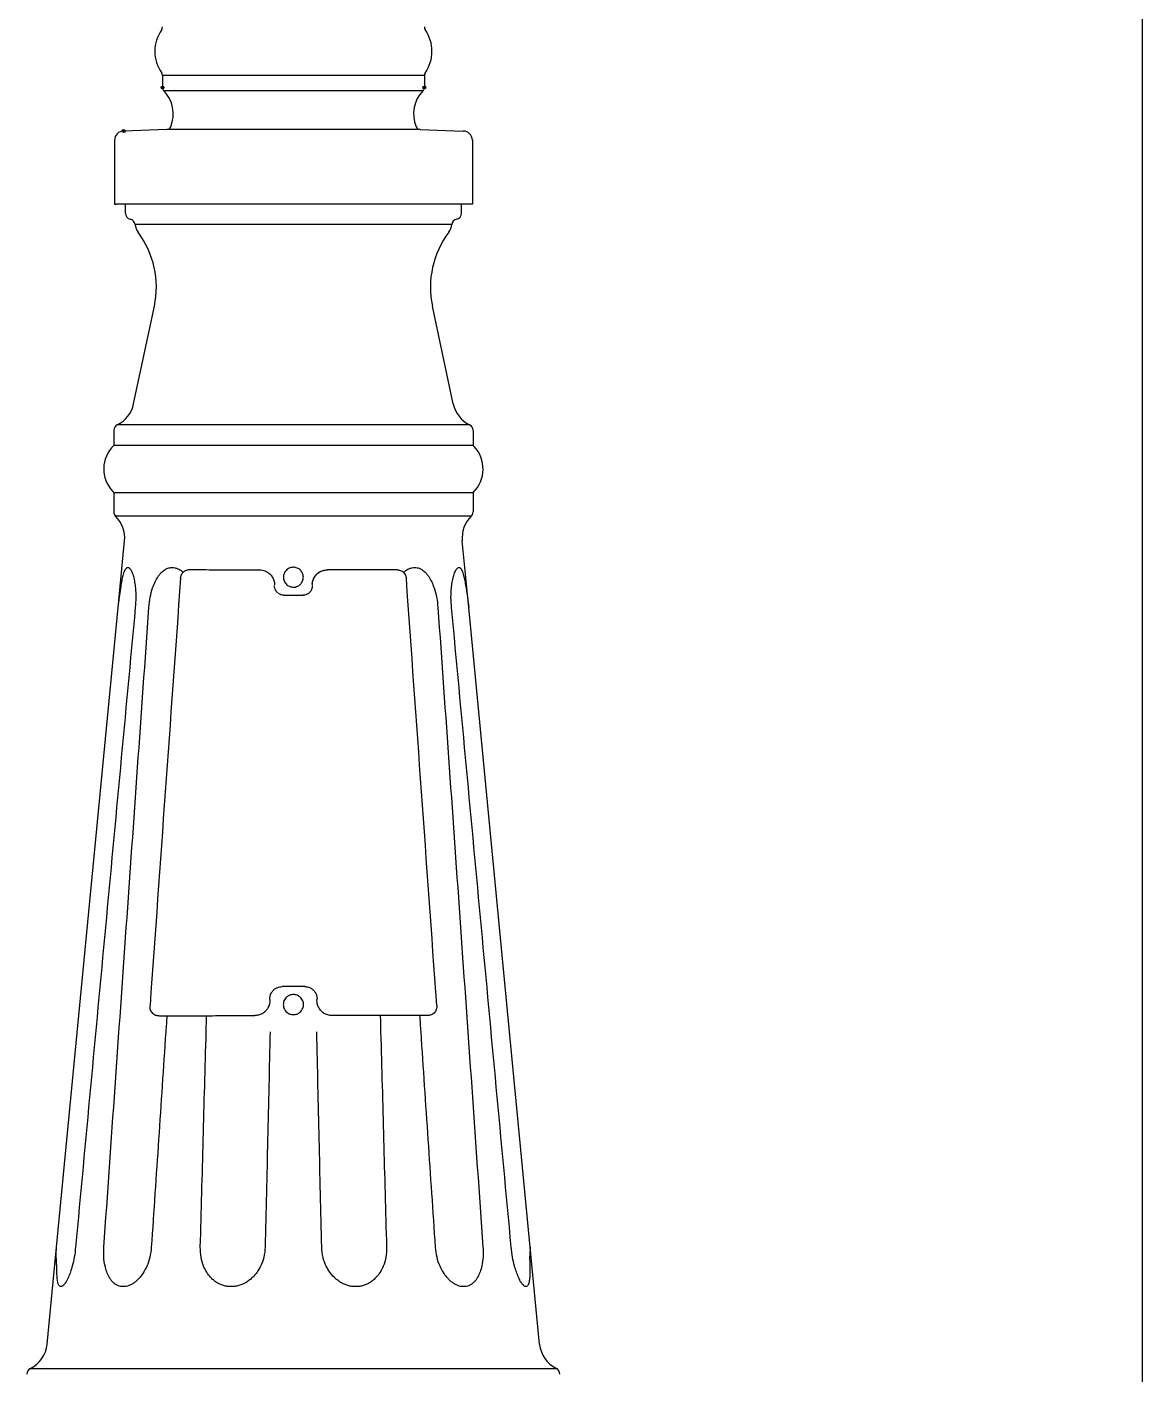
# Model space of a CAD drawing. Extents: x 0 to 64, y 0 to 337.
# Drawn here: x 6.3 to 55.2, y 32.4 to 91.5 of the extents above; entities that cross this region are included whole.
import ezdxf

# ---------------------------------------------------------------- set-up
doc = ezdxf.new("R2010")
doc.units = 0
doc.layers.add('LIVELLO_1', color=160, linetype='Continuous')

# ---------------------------------------------------------------- blocks, each defined once
blk = doc.blocks.new('AI9-BLK1')
at = {"layer": 'LIVELLO_1', "color": 7}
for p, q in [((23.183, 9.004), (23.183, -148.892)), ((-19.817, -79.082), (-19.817, -79.6)), ((-8.323, -79.082), (-19.817, -79.082)), ((-8.323, -79.082), (-8.323, -79.6)), ((-19.76, -79.741), (-8.379, -79.741)), ((-19.633, -81.448), (-21.523, -81.514)), ((-18.77, -81.448), (-19.633, -81.448)), ((-9.369, -81.448), (-18.77, -81.448)), ((-8.506, -81.448), (-9.369, -81.448)), ((-8.506, -81.448), (-6.617, -81.514)), ((-21.923, -81.917), (-21.923, -84.724)), ((-6.216, -81.917), (-6.216, -84.724)), ((-21.923, -84.724), (-21.861, -84.724)), ((-14.069, -84.724), (-21.861, -84.724)), ((-21.448, -85.122), (-21.448, -84.724)), ((-6.691, -84.724), (-21.448, -84.724)), ((-6.345, -84.724), (-14.069, -84.724)), ((-6.691, -85.122), (-6.691, -84.724)), ((-6.216, -84.724), (-6.345, -84.724)), ((-7.12, -85.623), (-21.019, -85.623)), ((-21.086, -93.497), (-20.173, -89.201)), ((-7.055, -93.497), (-7.97, -89.201)), ((-6.336, -94.417), (-21.806, -94.417)), ((-21.956, -94.659), (-21.956, -95.32)), ((-6.183, -94.659), (-6.183, -95.32)), ((-6.183, -95.32), (-21.956, -95.32)), ((-21.956, -97.382), (-21.956, -98.238)), ((-21.956, -97.382), (-6.183, -97.382)), ((-6.183, -97.382), (-6.183, -98.238)), ((-6.263, -98.429), (-21.876, -98.429)), ((-21.763, -102.438), (-21.481, -99.511)), ((-6.376, -102.438), (-6.659, -99.511)), ((-11.668, -100.781), (-12.576, -100.781)), ((-11.394, -100.781), (-11.668, -100.781)), ((-10.422, -100.781), (-11.394, -100.781)), ((-9.504, -100.781), (-10.422, -100.781)), ((-14.495, -101.895), (-13.878, -101.895)), ((-13.878, -101.895), (-13.644, -101.895)), ((-24.468, -130.52), (-21.763, -102.438)), ((-3.671, -130.52), (-6.376, -102.438)), ((-13.567, -119.083), (-14.571, -119.083)), ((-10.26, -120.355), (-12.37, -120.353)), ((-8.516, -120.355), (-10.26, -120.355)), ((-8.155, -120.355), (-8.516, -120.355)), ((-24.877, -134.781), (-24.468, -130.52)), ((-3.262, -134.781), (-3.671, -130.52)), ((-25.618, -135.854), (-2.524, -135.854))]:
    blk.add_line(p, q, dxfattribs=at)
for points in [[(-18.612, -100.77), (-18.56, -100.77), (-18.501, -100.77)], [(-16.465, -100.781), (-16.015, -100.781), (-15.563, -100.781)], [(-19.8, -120.367), (-19.713, -120.367), (-19.624, -120.367)], [(-18.084, -120.358), (-18.043, -120.358), (-17.994, -120.358), (-17.939, -120.358), (-17.879, -120.358)]]:
    blk.add_lwpolyline(points, dxfattribs=at)
blk.add_circle((-19.818, -79.6), 0.0604, dxfattribs=at)
for centre, major_axis, ratio in [((-8.323, -79.6), (0.0618, 0), 0.981894), ((-21.521, -81.514), (-0.0022, -0.0624), 0.989742)]:
    blk.add_ellipse(centre, major_axis=major_axis, ratio=ratio, dxfattribs=at)
for points in [[(-19.853, -77.062), (-20.251, -77.634), (-20.251, -78.394), (-19.853, -78.968)], [(-19.853, -77.062), (-19.829, -77.028), (-19.817, -76.989), (-19.817, -76.945)], [(-8.323, -76.945), (-8.323, -76.989), (-8.31, -77.028), (-8.287, -77.062)], [(-8.287, -78.968), (-7.888, -78.394), (-7.888, -77.634), (-8.287, -77.062)], [(-19.817, -79.082), (-19.817, -79.041), (-19.829, -79.004), (-19.853, -78.968)], [(-8.287, -78.968), (-8.31, -79.004), (-8.323, -79.041), (-8.323, -79.082)], [(-19.817, -79.6), (-19.817, -79.652), (-19.798, -79.707), (-19.76, -79.741)], [(-19.454, -81.324), (-19.232, -80.782), (-19.355, -80.162), (-19.76, -79.741)], [(-8.379, -79.741), (-8.789, -80.162), (-8.907, -80.782), (-8.685, -81.324)], [(-8.379, -79.741), (-8.343, -79.707), (-8.323, -79.652), (-8.323, -79.6)], [(-21.523, -81.514), (-21.743, -81.514), (-21.923, -81.695), (-21.923, -81.917)], [(-19.633, -81.448), (-19.556, -81.445), (-19.485, -81.397), (-19.454, -81.324)], [(-8.685, -81.324), (-8.655, -81.397), (-8.582, -81.445), (-8.506, -81.448)], [(-6.216, -81.917), (-6.216, -81.695), (-6.396, -81.514), (-6.617, -81.514)], [(-21.448, -85.122), (-21.448, -85.252), (-21.358, -85.359), (-21.232, -85.387)], [(-6.909, -85.387), (-6.782, -85.359), (-6.691, -85.252), (-6.691, -85.122)], [(-21.019, -85.623), (-21.03, -85.504), (-21.117, -85.408), (-21.232, -85.387)], [(-21.019, -85.623), (-21.006, -85.746), (-20.962, -85.863), (-20.886, -85.959)], [(-21.019, -85.623), (-21.006, -85.746), (-20.962, -85.863), (-20.886, -85.959)], [(-7.253, -85.959), (-7.176, -85.863), (-7.133, -85.746), (-7.12, -85.623)], [(-6.909, -85.387), (-7.022, -85.408), (-7.11, -85.504), (-7.12, -85.623)], [(-20.173, -89.201), (-19.931, -88.066), (-20.195, -86.886), (-20.886, -85.959)], [(-7.253, -85.959), (-7.946, -86.886), (-8.208, -88.066), (-7.97, -89.201)], [(-21.806, -94.417), (-21.438, -94.236), (-21.17, -93.898), (-21.086, -93.497)], [(-7.055, -93.497), (-6.969, -93.898), (-6.702, -94.236), (-6.336, -94.417)], [(-21.806, -94.417), (-21.898, -94.462), (-21.956, -94.554), (-21.956, -94.659)], [(-6.183, -94.659), (-6.183, -94.554), (-6.242, -94.462), (-6.336, -94.417)], [(-21.956, -98.238), (-21.956, -98.311), (-21.927, -98.379), (-21.876, -98.429)], [(-21.481, -99.511), (-21.443, -99.111), (-21.589, -98.711), (-21.876, -98.429)], [(-6.263, -98.429), (-6.551, -98.711), (-6.697, -99.111), (-6.659, -99.511)], [(-6.263, -98.429), (-6.213, -98.379), (-6.183, -98.311), (-6.183, -98.238)], [(-25.618, -135.854), (-25.199, -135.649), (-24.923, -135.244), (-24.877, -134.781)], [(-3.262, -134.781), (-3.216, -135.244), (-2.94, -135.649), (-2.524, -135.854)], [(-25.618, -135.854), (-25.707, -135.896), (-25.767, -135.99), (-25.767, -136.094)], [(-2.374, -136.094), (-2.374, -135.99), (-2.434, -135.896), (-2.524, -135.854)]]:
    blk.add_open_spline(points, degree=3, dxfattribs=at)
for points, knots in [([(-21.956, -95.32), (-22.525, -95.869), (-22.543, -96.773), (-21.999, -97.34), (-21.983, -97.352), (-21.971, -97.368), (-21.956, -97.382)], [0, 0, 0, 0, 1, 1, 1, 2, 2, 2, 2]), ([(-6.183, -97.382), (-5.616, -96.837), (-5.596, -95.931), (-6.141, -95.36), (-6.156, -95.348), (-6.169, -95.336), (-6.183, -95.32)], [0, 0, 0, 0, 1, 1, 1, 2, 2, 2, 2]), ([(-21.763, -102.438), (-21.747, -102.285), (-21.73, -102.14), (-21.709, -101.989), (-21.69, -101.854), (-21.669, -101.721), (-21.648, -101.587), (-21.634, -101.5), (-21.619, -101.41), (-21.603, -101.326), (-21.589, -101.245), (-21.572, -101.161), (-21.554, -101.079), (-21.547, -101.044), (-21.535, -101.01), (-21.527, -100.975), (-21.516, -100.935), (-21.504, -100.903), (-21.494, -100.869), (-21.485, -100.848), (-21.478, -100.822), (-21.466, -100.8), (-21.457, -100.777), (-21.443, -100.756), (-21.428, -100.736), (-21.417, -100.724), (-21.401, -100.708), (-21.386, -100.699), (-21.372, -100.69), (-21.353, -100.681), (-21.337, -100.681), (-21.317, -100.681), (-21.301, -100.69), (-21.287, -100.699), (-21.268, -100.708), (-21.254, -100.724), (-21.24, -100.736), (-21.223, -100.756), (-21.21, -100.777), (-21.195, -100.8), (-21.185, -100.822), (-21.176, -100.845), (-21.166, -100.866), (-21.152, -100.9), (-21.139, -100.935), (-21.126, -100.969), (-21.113, -101.01), (-21.104, -101.044), (-21.096, -101.079), (-21.073, -101.161), (-21.057, -101.239), (-21.041, -101.326), (-21.028, -101.41), (-21.016, -101.5), (-21.006, -101.587), (-20.995, -101.721), (-20.986, -101.854), (-20.99, -101.991), (-20.992, -102.14), (-21.001, -102.285), (-21.011, -102.438)], [0, 0, 0, 0, 1, 1, 1, 2, 2, 2, 3, 3, 3, 4, 4, 4, 5, 5, 5, 6, 6, 6, 7, 7, 7, 8, 8, 8, 9, 9, 9, 10, 10, 10, 11, 11, 11, 12, 12, 12, 13, 13, 13, 14, 14, 14, 15, 15, 15, 16, 16, 16, 17, 17, 17, 18, 18, 18, 19, 19, 19, 20, 20, 20, 20]), ([(-20.412, -102.438), (-20.397, -102.282), (-20.382, -102.131), (-20.353, -101.982), (-20.329, -101.845), (-20.291, -101.712), (-20.249, -101.578), (-20.216, -101.486), (-20.18, -101.397), (-20.138, -101.314), (-20.1, -101.232), (-20.056, -101.152), (-20.008, -101.079), (-19.985, -101.04), (-19.961, -101.01), (-19.933, -100.975), (-19.907, -100.943), (-19.879, -100.91), (-19.848, -100.882), (-19.825, -100.861), (-19.8, -100.839), (-19.777, -100.822), (-19.751, -100.804), (-19.728, -100.788), (-19.704, -100.772)], [0, 0, 0, 0, 1, 1, 1, 2, 2, 2, 3, 3, 3, 4, 4, 4, 5, 5, 5, 6, 6, 6, 7, 7, 7, 8, 8, 8, 8]), ([(-19.704, -100.772), (-19.683, -100.761), (-19.671, -100.752), (-19.651, -100.742), (-19.633, -100.733), (-19.609, -100.724), (-19.589, -100.715), (-19.56, -100.706), (-19.529, -100.695), (-19.5, -100.69), (-19.466, -100.681), (-19.435, -100.68), (-19.402, -100.68), (-19.356, -100.68), (-19.313, -100.685), (-19.267, -100.695), (-19.22, -100.706), (-19.18, -100.717), (-19.138, -100.733), (-19.107, -100.745), (-19.081, -100.761), (-19.054, -100.781), (-19.027, -100.793), (-19.005, -100.811), (-18.98, -100.832), (-18.966, -100.845), (-18.952, -100.857), (-18.938, -100.866), (-18.928, -100.875), (-18.921, -100.882), (-18.912, -100.887)], [0, 0, 0, 0, 1, 1, 1, 2, 2, 2, 3, 3, 3, 4, 4, 4, 5, 5, 5, 6, 6, 6, 7, 7, 7, 8, 8, 8, 9, 9, 9, 10, 10, 10, 10]), ([(-19.025, -101.152), (-19.023, -101.134), (-19.018, -101.116), (-19.015, -101.097), (-19.011, -101.079), (-19.007, -101.058), (-19.001, -101.04)], [0, 0, 0, 0, 1, 1, 1, 2, 2, 2, 2]), ([(-19.001, -101.04), (-18.99, -101.012), (-18.982, -100.985), (-18.966, -100.962), (-18.952, -100.935), (-18.933, -100.914), (-18.912, -100.887)], [0, 0, 0, 0, 1, 1, 1, 2, 2, 2, 2]), ([(-18.912, -100.887), (-18.89, -100.869), (-18.867, -100.848), (-18.841, -100.832), (-18.818, -100.811), (-18.789, -100.804), (-18.761, -100.792)], [0, 0, 0, 0, 1, 1, 1, 2, 2, 2, 2]), ([(-18.761, -100.792), (-18.739, -100.784), (-18.718, -100.781), (-18.697, -100.777), (-18.674, -100.775), (-18.654, -100.772), (-18.632, -100.763)], [0, 0, 0, 0, 1, 1, 1, 2, 2, 2, 2]), ([(-18.501, -100.77), (-18.341, -100.772), (-18.176, -100.772), (-18.017, -100.772), (-17.854, -100.775), (-17.695, -100.775), (-17.53, -100.775)], [0, 0, 0, 0, 1, 1, 1, 2, 2, 2, 2]), ([(-17.53, -100.775), (-17.53, -100.775), (-17.333, -100.775), (-17.333, -100.775), (-17.258, -100.775), (-17.182, -100.775), (-17.102, -100.777), (-17.102, -100.777), (-16.802, -100.777), (-16.802, -100.777), (-16.689, -100.777), (-16.576, -100.781), (-16.465, -100.781)], [0, 0, 0, 0, 1, 1, 1, 2, 2, 2, 3, 3, 3, 4, 4, 4, 4]), ([(-15.563, -100.781), (-15.519, -100.784), (-15.476, -100.784), (-15.434, -100.793), (-15.396, -100.8), (-15.354, -100.811), (-15.316, -100.827), (-15.281, -100.839), (-15.246, -100.861), (-15.212, -100.88), (-15.183, -100.898), (-15.156, -100.918), (-15.13, -100.943), (-15.107, -100.962), (-15.085, -100.984), (-15.064, -101.007), (-15.055, -101.015), (-15.05, -101.022), (-15.041, -101.031), (-15.038, -101.038), (-15.032, -101.044), (-15.026, -101.049)], [0, 0, 0, 0, 1, 1, 1, 2, 2, 2, 3, 3, 3, 4, 4, 4, 5, 5, 5, 6, 6, 6, 7, 7, 7, 7]), ([(-15.026, -101.049), (-14.998, -101.097), (-14.963, -101.152), (-14.941, -101.204), (-14.921, -101.259), (-14.908, -101.319), (-14.899, -101.379)], [0, 0, 0, 0, 1, 1, 1, 2, 2, 2, 2]), ([(-14.069, -100.669), (-14.124, -100.676), (-14.175, -100.68), (-14.224, -100.695), (-14.274, -100.715), (-14.315, -100.74), (-14.352, -100.772), (-14.38, -100.8), (-14.404, -100.825), (-14.428, -100.857), (-14.446, -100.886), (-14.466, -100.918), (-14.475, -100.951), (-14.488, -100.976), (-14.495, -101.003), (-14.499, -101.028), (-14.505, -101.056), (-14.506, -101.079), (-14.506, -101.108), (-14.506, -101.133), (-14.505, -101.157), (-14.499, -101.184), (-14.495, -101.207), (-14.488, -101.237), (-14.475, -101.259), (-14.466, -101.293), (-14.446, -101.326), (-14.428, -101.355), (-14.404, -101.39), (-14.38, -101.413), (-14.352, -101.438), (-14.315, -101.474), (-14.274, -101.5), (-14.224, -101.514), (-14.175, -101.536), (-14.124, -101.537), (-14.069, -101.545)], [0, 0, 0, 0, 1, 1, 1, 2, 2, 2, 3, 3, 3, 4, 4, 4, 5, 5, 5, 6, 6, 6, 7, 7, 7, 8, 8, 8, 9, 9, 9, 10, 10, 10, 11, 11, 11, 12, 12, 12, 12]), ([(-13.902, -100.706), (-13.927, -100.694), (-13.957, -100.681), (-13.986, -100.676), (-14.013, -100.672), (-14.04, -100.669), (-14.069, -100.669)], [0, 0, 0, 0, 1, 1, 1, 2, 2, 2, 2]), ([(-13.887, -101.502), (-13.864, -101.49), (-13.842, -101.477), (-13.819, -101.467), (-13.798, -101.451), (-13.777, -101.429), (-13.759, -101.41), (-13.739, -101.392), (-13.722, -101.374), (-13.708, -101.349), (-13.691, -101.326), (-13.679, -101.301), (-13.668, -101.275), (-13.654, -101.25), (-13.649, -101.222), (-13.642, -101.191), (-13.637, -101.165), (-13.633, -101.134), (-13.633, -101.108), (-13.633, -101.079), (-13.637, -101.049), (-13.642, -101.022), (-13.649, -100.994), (-13.654, -100.964), (-13.668, -100.939), (-13.679, -100.914), (-13.691, -100.886), (-13.708, -100.864), (-13.724, -100.838), (-13.744, -100.818), (-13.762, -100.797), (-13.782, -100.775), (-13.804, -100.758), (-13.829, -100.742), (-13.854, -100.728), (-13.878, -100.715), (-13.902, -100.706)], [0, 0, 0, 0, 1, 1, 1, 2, 2, 2, 3, 3, 3, 4, 4, 4, 5, 5, 5, 6, 6, 6, 7, 7, 7, 8, 8, 8, 9, 9, 9, 10, 10, 10, 11, 11, 11, 12, 12, 12, 12]), ([(-13.189, -101.186), (-13.186, -101.173), (-13.177, -101.161), (-13.171, -101.145), (-13.165, -101.133), (-13.158, -101.12), (-13.151, -101.108), (-13.14, -101.093), (-13.13, -101.079), (-13.123, -101.065), (-13.113, -101.053), (-13.102, -101.04), (-13.092, -101.028)], [0, 0, 0, 0, 1, 1, 1, 2, 2, 2, 3, 3, 3, 4, 4, 4, 4]), ([(-13.189, -101.186), (-13.189, -101.184), (-13.189, -101.184), (-13.189, -101.181), (-13.186, -101.181), (-13.186, -101.177), (-13.186, -101.173), (-13.186, -101.173), (-13.186, -101.17), (-13.186, -101.17), (-13.18, -101.17), (-13.18, -101.168), (-13.18, -101.165), (-13.18, -101.165), (-13.178, -101.161), (-13.177, -101.161), (-13.177, -101.161), (-13.177, -101.156), (-13.177, -101.156), (-13.175, -101.156), (-13.175, -101.152), (-13.175, -101.152), (-13.175, -101.15), (-13.175, -101.145), (-13.171, -101.145), (-13.169, -101.145), (-13.169, -101.141), (-13.169, -101.141), (-13.169, -101.138), (-13.167, -101.138), (-13.165, -101.134), (-13.165, -101.134), (-13.165, -101.133), (-13.165, -101.133), (-13.165, -101.133), (-13.16, -101.127), (-13.16, -101.125), (-13.16, -101.125), (-13.16, -101.122), (-13.16, -101.122), (-13.158, -101.122), (-13.158, -101.122), (-13.158, -101.12), (-13.158, -101.116), (-13.156, -101.116), (-13.154, -101.116), (-13.154, -101.116), (-13.154, -101.113), (-13.154, -101.113), (-13.151, -101.11), (-13.151, -101.108), (-13.151, -101.108), (-13.151, -101.108), (-13.151, -101.104), (-13.149, -101.104), (-13.149, -101.104), (-13.147, -101.101), (-13.147, -101.101), (-13.147, -101.097), (-13.146, -101.097), (-13.146, -101.097), (-13.146, -101.097), (-13.142, -101.093), (-13.142, -101.093), (-13.14, -101.092), (-13.14, -101.092), (-13.138, -101.088), (-13.138, -101.088), (-13.137, -101.087), (-13.137, -101.087), (-13.137, -101.087), (-13.137, -101.087), (-13.137, -101.081), (-13.137, -101.081), (-13.133, -101.079), (-13.133, -101.079), (-13.13, -101.079), (-13.13, -101.076), (-13.13, -101.076), (-13.129, -101.076), (-13.127, -101.076), (-13.127, -101.074), (-13.127, -101.07), (-13.127, -101.07), (-13.127, -101.07), (-13.123, -101.07), (-13.123, -101.065), (-13.123, -101.065), (-13.123, -101.065), (-13.122, -101.061), (-13.12, -101.061), (-13.12, -101.061), (-13.12, -101.058), (-13.12, -101.058), (-13.12, -101.058), (-13.116, -101.056), (-13.116, -101.056), (-13.116, -101.056), (-13.113, -101.053), (-13.113, -101.053), (-13.113, -101.053), (-13.113, -101.053), (-13.113, -101.049), (-13.113, -101.049), (-13.111, -101.049), (-13.111, -101.046), (-13.111, -101.046), (-13.109, -101.046), (-13.109, -101.046), (-13.109, -101.044), (-13.107, -101.044), (-13.107, -101.044), (-13.107, -101.044), (-13.104, -101.04), (-13.104, -101.04), (-13.104, -101.04), (-13.102, -101.04), (-13.102, -101.038), (-13.102, -101.038), (-13.102, -101.038), (-13.102, -101.038), (-13.102, -101.038), (-13.102, -101.033), (-13.102, -101.033), (-13.102, -101.033), (-13.098, -101.033), (-13.098, -101.033), (-13.098, -101.033), (-13.098, -101.031), (-13.098, -101.031), (-13.098, -101.031), (-13.095, -101.031), (-13.095, -101.031), (-13.095, -101.031), (-13.095, -101.028), (-13.095, -101.028), (-13.095, -101.028), (-13.092, -101.028), (-13.092, -101.028)], [0, 0, 0, 0, 1, 1, 1, 2, 2, 2, 3, 3, 3, 4, 4, 4, 5, 5, 5, 6, 6, 6, 7, 7, 7, 8, 8, 8, 9, 9, 9, 10, 10, 10, 11, 11, 11, 12, 12, 12, 13, 13, 13, 14, 14, 14, 15, 15, 15, 16, 16, 16, 17, 17, 17, 18, 18, 18, 19, 19, 19, 20, 20, 20, 21, 21, 21, 22, 22, 22, 23, 23, 23, 24, 24, 24, 25, 25, 25, 26, 26, 26, 27, 27, 27, 28, 28, 28, 29, 29, 29, 30, 30, 30, 31, 31, 31, 32, 32, 32, 33, 33, 33, 34, 34, 34, 35, 35, 35, 36, 36, 36, 37, 37, 37, 38, 38, 38, 39, 39, 39, 40, 40, 40, 41, 41, 41, 42, 42, 42, 43, 43, 43, 44, 44, 44, 45, 45, 45, 46, 46, 46, 46]), ([(-13.092, -101.028), (-13.089, -101.022), (-13.085, -101.019), (-13.082, -101.012), (-13.074, -101.007), (-13.071, -100.999), (-13.064, -100.994), (-13.054, -100.984), (-13.047, -100.976), (-13.04, -100.967), (-13.033, -100.962), (-13.024, -100.951), (-13.014, -100.946), (-13.002, -100.935), (-12.991, -100.928), (-12.978, -100.918), (-12.969, -100.907), (-12.958, -100.903), (-12.949, -100.895)], [0, 0, 0, 0, 1, 1, 1, 2, 2, 2, 3, 3, 3, 4, 4, 4, 5, 5, 5, 6, 6, 6, 6]), ([(-13.092, -101.028), (-13.089, -101.022), (-13.085, -101.019), (-13.082, -101.012), (-13.08, -101.01), (-13.074, -101.007), (-13.074, -101.003), (-13.071, -100.999), (-13.066, -100.998), (-13.064, -100.994), (-13.06, -100.989), (-13.057, -100.984), (-13.054, -100.984), (-13.051, -100.98), (-13.047, -100.975), (-13.043, -100.975), (-13.042, -100.969), (-13.04, -100.967), (-13.036, -100.964), (-13.033, -100.962), (-13.031, -100.958), (-13.027, -100.955), (-13.026, -100.951), (-13.022, -100.951), (-13.016, -100.95), (-13.016, -100.946), (-13.014, -100.943), (-13.009, -100.943), (-13.007, -100.939), (-13.004, -100.935), (-13.002, -100.934), (-12.998, -100.934), (-12.995, -100.93), (-12.993, -100.928), (-12.991, -100.923), (-12.987, -100.923), (-12.984, -100.921), (-12.984, -100.918), (-12.978, -100.918), (-12.978, -100.918), (-12.978, -100.918), (-12.976, -100.914), (-12.976, -100.914), (-12.971, -100.914), (-12.971, -100.91), (-12.969, -100.91), (-12.969, -100.907), (-12.969, -100.907), (-12.967, -100.907), (-12.965, -100.907), (-12.965, -100.903), (-12.96, -100.903), (-12.96, -100.903), (-12.958, -100.903), (-12.956, -100.9), (-12.956, -100.9), (-12.955, -100.898), (-12.955, -100.898), (-12.955, -100.898), (-12.953, -100.898), (-12.953, -100.898), (-12.953, -100.898), (-12.951, -100.898), (-12.949, -100.895)], [0, 0, 0, 0, 1, 1, 1, 2, 2, 2, 3, 3, 3, 4, 4, 4, 5, 5, 5, 6, 6, 6, 7, 7, 7, 8, 8, 8, 9, 9, 9, 10, 10, 10, 11, 11, 11, 12, 12, 12, 13, 13, 13, 14, 14, 14, 15, 15, 15, 16, 16, 16, 17, 17, 17, 18, 18, 18, 19, 19, 19, 20, 20, 20, 21, 21, 21, 21]), ([(-12.949, -100.895), (-12.92, -100.875), (-12.891, -100.861), (-12.858, -100.845), (-12.827, -100.832), (-12.796, -100.818), (-12.762, -100.809)], [0, 0, 0, 0, 1, 1, 1, 2, 2, 2, 2]), ([(-12.949, -100.895), (-12.938, -100.887), (-12.931, -100.882), (-12.92, -100.875), (-12.908, -100.869), (-12.896, -100.864), (-12.883, -100.857), (-12.865, -100.848), (-12.845, -100.838), (-12.829, -100.832), (-12.809, -100.822), (-12.785, -100.816), (-12.762, -100.809)], [0, 0, 0, 0, 1, 1, 1, 2, 2, 2, 3, 3, 3, 4, 4, 4, 4]), ([(-12.762, -100.809), (-12.733, -100.8), (-12.703, -100.793), (-12.672, -100.792), (-12.642, -100.784), (-12.611, -100.784), (-12.58, -100.781)], [0, 0, 0, 0, 1, 1, 1, 2, 2, 2, 2]), ([(-12.762, -100.809), (-12.75, -100.806), (-12.74, -100.804), (-12.727, -100.8), (-12.712, -100.797), (-12.701, -100.793), (-12.689, -100.792)], [0, 0, 0, 0, 1, 1, 1, 2, 2, 2, 2]), ([(-9.504, -100.781), (-9.483, -100.784), (-9.462, -100.788), (-9.441, -100.792), (-9.418, -100.793), (-9.398, -100.8), (-9.378, -100.804)], [0, 0, 0, 0, 1, 1, 1, 2, 2, 2, 2]), ([(-9.378, -100.804), (-9.351, -100.811), (-9.323, -100.825), (-9.299, -100.839), (-9.274, -100.857), (-9.254, -100.875), (-9.234, -100.895)], [0, 0, 0, 0, 1, 1, 1, 2, 2, 2, 2]), ([(-9.234, -100.895), (-9.225, -100.887), (-9.216, -100.88), (-9.205, -100.869), (-9.193, -100.857), (-9.178, -100.848), (-9.162, -100.832), (-9.139, -100.811), (-9.112, -100.793), (-9.085, -100.781), (-9.058, -100.761), (-9.032, -100.745), (-9.002, -100.733), (-8.959, -100.717), (-8.919, -100.706), (-8.872, -100.695), (-8.829, -100.685), (-8.783, -100.68), (-8.738, -100.68), (-8.705, -100.68), (-8.674, -100.681), (-8.641, -100.69), (-8.61, -100.695), (-8.579, -100.706), (-8.551, -100.715), (-8.53, -100.724), (-8.506, -100.733), (-8.488, -100.742), (-8.468, -100.752), (-8.455, -100.761), (-8.438, -100.772)], [0, 0, 0, 0, 1, 1, 1, 2, 2, 2, 3, 3, 3, 4, 4, 4, 5, 5, 5, 6, 6, 6, 7, 7, 7, 8, 8, 8, 9, 9, 9, 10, 10, 10, 10]), ([(-9.234, -100.895), (-9.212, -100.921), (-9.193, -100.943), (-9.178, -100.969), (-9.16, -100.998), (-9.148, -101.026), (-9.134, -101.053)], [0, 0, 0, 0, 1, 1, 1, 2, 2, 2, 2]), ([(-9.134, -101.053), (-9.131, -101.074), (-9.129, -101.092), (-9.123, -101.11), (-9.12, -101.125), (-9.116, -101.145), (-9.112, -101.165)], [0, 0, 0, 0, 1, 1, 1, 2, 2, 2, 2]), ([(-8.438, -100.772), (-8.412, -100.788), (-8.388, -100.804), (-8.363, -100.822), (-8.341, -100.839), (-8.313, -100.861), (-8.292, -100.882), (-8.261, -100.91), (-8.232, -100.943), (-8.207, -100.975), (-8.179, -101.01), (-8.155, -101.04), (-8.132, -101.079), (-8.082, -101.152), (-8.041, -101.232), (-8.001, -101.314), (-7.961, -101.397), (-7.923, -101.486), (-7.893, -101.578), (-7.848, -101.712), (-7.811, -101.845), (-7.786, -101.982), (-7.757, -102.131), (-7.744, -102.282), (-7.728, -102.438)], [0, 0, 0, 0, 1, 1, 1, 2, 2, 2, 3, 3, 3, 4, 4, 4, 5, 5, 5, 6, 6, 6, 7, 7, 7, 8, 8, 8, 8]), ([(-7.129, -102.438), (-7.138, -102.285), (-7.15, -102.14), (-7.153, -101.991), (-7.153, -101.854), (-7.144, -101.721), (-7.133, -101.587), (-7.126, -101.5), (-7.115, -101.41), (-7.098, -101.326), (-7.082, -101.239), (-7.067, -101.161), (-7.044, -101.079), (-7.035, -101.044), (-7.025, -101.01), (-7.013, -100.969), (-7.002, -100.935), (-6.987, -100.9), (-6.973, -100.866), (-6.966, -100.845), (-6.955, -100.822), (-6.944, -100.8), (-6.929, -100.777), (-6.917, -100.756), (-6.898, -100.736), (-6.886, -100.724), (-6.871, -100.708), (-6.853, -100.699), (-6.838, -100.69), (-6.822, -100.681), (-6.801, -100.681), (-6.787, -100.681), (-6.768, -100.69), (-6.754, -100.699), (-6.738, -100.708), (-6.722, -100.724), (-6.711, -100.736), (-6.697, -100.756), (-6.683, -100.777), (-6.673, -100.8), (-6.662, -100.822), (-6.655, -100.848), (-6.645, -100.869), (-6.634, -100.903), (-6.624, -100.935), (-6.612, -100.975), (-6.605, -101.01), (-6.593, -101.044), (-6.586, -101.079), (-6.567, -101.161), (-6.551, -101.245), (-6.536, -101.326), (-6.52, -101.41), (-6.506, -101.5), (-6.491, -101.587), (-6.471, -101.721), (-6.449, -101.854), (-6.431, -101.989), (-6.411, -102.14), (-6.393, -102.285), (-6.376, -102.438)], [0, 0, 0, 0, 1, 1, 1, 2, 2, 2, 3, 3, 3, 4, 4, 4, 5, 5, 5, 6, 6, 6, 7, 7, 7, 8, 8, 8, 9, 9, 9, 10, 10, 10, 11, 11, 11, 12, 12, 12, 13, 13, 13, 14, 14, 14, 15, 15, 15, 16, 16, 16, 17, 17, 17, 18, 18, 18, 19, 19, 19, 20, 20, 20, 20]), ([(-19.025, -101.152), (-19.249, -104.279), (-19.473, -107.407), (-19.697, -110.534), (-19.92, -113.663), (-20.142, -116.788), (-20.364, -119.918)], [0, 0, 0, 0, 1, 1, 1, 2, 2, 2, 2]), ([(-14.906, -101.348), (-14.903, -101.36), (-14.903, -101.376), (-14.903, -101.392), (-14.903, -101.408), (-14.899, -101.42), (-14.899, -101.436)], [0, 0, 0, 0, 1, 1, 1, 2, 2, 2, 2]), ([(-14.873, -101.635), (-14.88, -101.611), (-14.89, -101.584), (-14.894, -101.561), (-14.897, -101.532), (-14.897, -101.506), (-14.897, -101.477)], [0, 0, 0, 0, 1, 1, 1, 2, 2, 2, 2]), ([(-14.837, -101.708), (-14.843, -101.696), (-14.848, -101.687), (-14.854, -101.673), (-14.859, -101.66), (-14.868, -101.648), (-14.873, -101.635)], [0, 0, 0, 0, 1, 1, 1, 2, 2, 2, 2]), ([(-14.75, -101.806), (-14.767, -101.79), (-14.783, -101.778), (-14.797, -101.763), (-14.81, -101.742), (-14.823, -101.726), (-14.837, -101.708)], [0, 0, 0, 0, 1, 1, 1, 2, 2, 2, 2]), ([(-14.069, -101.545), (-14.038, -101.541), (-14.004, -101.541), (-13.975, -101.536), (-13.944, -101.525), (-13.917, -101.514), (-13.887, -101.502)], [0, 0, 0, 0, 1, 1, 1, 2, 2, 2, 2]), ([(-13.302, -101.712), (-13.316, -101.726), (-13.329, -101.742), (-13.344, -101.763), (-13.356, -101.778), (-13.375, -101.79), (-13.389, -101.806)], [0, 0, 0, 0, 1, 1, 1, 2, 2, 2, 2]), ([(-13.269, -101.635), (-13.273, -101.648), (-13.28, -101.66), (-13.286, -101.673), (-13.291, -101.687), (-13.298, -101.696), (-13.302, -101.712)], [0, 0, 0, 0, 1, 1, 1, 2, 2, 2, 2]), ([(-13.242, -101.477), (-13.242, -101.506), (-13.242, -101.532), (-13.245, -101.561), (-13.251, -101.584), (-13.26, -101.611), (-13.269, -101.635)], [0, 0, 0, 0, 1, 1, 1, 2, 2, 2, 2]), ([(-13.242, -101.436), (-13.24, -101.42), (-13.236, -101.408), (-13.236, -101.392), (-13.236, -101.376), (-13.236, -101.362), (-13.236, -101.348)], [0, 0, 0, 0, 1, 1, 1, 2, 2, 2, 2]), ([(-13.24, -101.379), (-13.233, -101.344), (-13.231, -101.314), (-13.222, -101.28), (-13.215, -101.25), (-13.202, -101.216), (-13.189, -101.186)], [0, 0, 0, 0, 1, 1, 1, 2, 2, 2, 2]), ([(-13.236, -101.348), (-13.231, -101.319), (-13.226, -101.293), (-13.218, -101.266), (-13.213, -101.237), (-13.198, -101.211), (-13.189, -101.186)], [0, 0, 0, 0, 1, 1, 1, 2, 2, 2, 2]), ([(-7.775, -119.898), (-7.999, -116.779), (-8.221, -113.654), (-8.445, -110.531), (-8.667, -107.409), (-8.891, -104.289), (-9.112, -101.165)], [0, 0, 0, 0, 1, 1, 1, 2, 2, 2, 2]), ([(-14.495, -101.895), (-14.537, -101.891), (-14.579, -101.891), (-14.617, -101.877), (-14.656, -101.866), (-14.689, -101.845), (-14.725, -101.824)], [0, 0, 0, 0, 1, 1, 1, 2, 2, 2, 2]), ([(-13.564, -101.887), (-13.576, -101.891), (-13.591, -101.891), (-13.604, -101.891), (-13.616, -101.895), (-13.631, -101.895), (-13.644, -101.895)], [0, 0, 0, 0, 1, 1, 1, 2, 2, 2, 2]), ([(-13.389, -101.806), (-13.396, -101.809), (-13.404, -101.817), (-13.408, -101.818), (-13.42, -101.831), (-13.427, -101.836), (-13.441, -101.841), (-13.458, -101.852), (-13.475, -101.861), (-13.493, -101.866), (-13.517, -101.877), (-13.54, -101.882), (-13.564, -101.887)], [0, 0, 0, 0, 1, 1, 1, 2, 2, 2, 3, 3, 3, 4, 4, 4, 4]), ([(-21.011, -102.438), (-21.448, -107.116), (-21.886, -111.797), (-22.321, -116.48), (-22.758, -121.16), (-23.195, -125.837), (-23.632, -130.52)], [0, 0, 0, 0, 1, 1, 1, 2, 2, 2, 2]), ([(-22.389, -130.52), (-22.063, -125.837), (-21.733, -121.16), (-21.405, -116.48), (-21.075, -111.797), (-20.744, -107.116), (-20.412, -102.438)], [0, 0, 0, 0, 1, 1, 1, 2, 2, 2, 2]), ([(-7.728, -102.438), (-7.397, -107.116), (-7.063, -111.797), (-6.737, -116.48), (-6.407, -121.16), (-6.079, -125.837), (-5.751, -130.52)], [0, 0, 0, 0, 1, 1, 1, 2, 2, 2, 2]), ([(-4.508, -130.52), (-4.944, -125.837), (-5.381, -121.16), (-5.818, -116.48), (-6.254, -111.797), (-6.691, -107.116), (-7.129, -102.438)], [0, 0, 0, 0, 1, 1, 1, 2, 2, 2, 2]), ([(-15.103, -119.646), (-15.105, -119.614), (-15.107, -119.582), (-15.103, -119.55), (-15.099, -119.522), (-15.093, -119.495), (-15.085, -119.469), (-15.079, -119.452), (-15.076, -119.438), (-15.069, -119.419), (-15.064, -119.408), (-15.059, -119.395), (-15.054, -119.387)], [0, 0, 0, 0, 1, 1, 1, 2, 2, 2, 3, 3, 3, 4, 4, 4, 4]), ([(-15.054, -119.387), (-15.05, -119.376), (-15.046, -119.369), (-15.038, -119.358), (-15.036, -119.348), (-15.026, -119.337), (-15.021, -119.326), (-15.012, -119.314), (-15.003, -119.3), (-14.994, -119.289), (-14.984, -119.277), (-14.975, -119.266), (-14.965, -119.252), (-14.954, -119.241), (-14.941, -119.229), (-14.928, -119.216), (-14.916, -119.206), (-14.903, -119.197), (-14.887, -119.183), (-14.868, -119.17), (-14.848, -119.157), (-14.828, -119.147), (-14.807, -119.134), (-14.783, -119.124), (-14.761, -119.115), (-14.734, -119.104), (-14.705, -119.094), (-14.673, -119.092), (-14.639, -119.086), (-14.604, -119.083), (-14.571, -119.083)], [0, 0, 0, 0, 1, 1, 1, 2, 2, 2, 3, 3, 3, 4, 4, 4, 5, 5, 5, 6, 6, 6, 7, 7, 7, 8, 8, 8, 9, 9, 9, 10, 10, 10, 10]), ([(-14.069, -119.424), (-14.124, -119.431), (-14.18, -119.438), (-14.229, -119.452), (-14.275, -119.472), (-14.321, -119.499), (-14.355, -119.533), (-14.385, -119.557), (-14.411, -119.586), (-14.432, -119.614), (-14.451, -119.646), (-14.47, -119.68), (-14.484, -119.712), (-14.495, -119.739), (-14.505, -119.767), (-14.506, -119.792), (-14.51, -119.817), (-14.513, -119.843), (-14.513, -119.872), (-14.513, -119.897), (-14.51, -119.922), (-14.506, -119.948), (-14.505, -119.975), (-14.495, -120.001), (-14.484, -120.026), (-14.47, -120.06), (-14.451, -120.09), (-14.432, -120.124), (-14.411, -120.154), (-14.385, -120.184), (-14.355, -120.207), (-14.321, -120.241), (-14.275, -120.272), (-14.229, -120.286), (-14.18, -120.305), (-14.124, -120.307), (-14.069, -120.312)], [0, 0, 0, 0, 1, 1, 1, 2, 2, 2, 3, 3, 3, 4, 4, 4, 5, 5, 5, 6, 6, 6, 7, 7, 7, 8, 8, 8, 9, 9, 9, 10, 10, 10, 11, 11, 11, 12, 12, 12, 12]), ([(-14.069, -120.312), (-14.015, -120.307), (-13.962, -120.305), (-13.909, -120.286), (-13.864, -120.272), (-13.822, -120.241), (-13.784, -120.207), (-13.755, -120.184), (-13.729, -120.154), (-13.708, -120.124), (-13.687, -120.09), (-13.67, -120.06), (-13.654, -120.026), (-13.646, -120.001), (-13.639, -119.975), (-13.633, -119.948), (-13.63, -119.922), (-13.626, -119.897), (-13.626, -119.872), (-13.626, -119.843), (-13.63, -119.817), (-13.633, -119.792), (-13.639, -119.767), (-13.646, -119.739), (-13.654, -119.712), (-13.67, -119.68), (-13.687, -119.646), (-13.708, -119.614), (-13.729, -119.586), (-13.755, -119.557), (-13.784, -119.533), (-13.822, -119.499), (-13.864, -119.472), (-13.909, -119.452), (-13.962, -119.438), (-14.015, -119.431), (-14.069, -119.424)], [0, 0, 0, 0, 1, 1, 1, 2, 2, 2, 3, 3, 3, 4, 4, 4, 5, 5, 5, 6, 6, 6, 7, 7, 7, 8, 8, 8, 9, 9, 9, 10, 10, 10, 11, 11, 11, 12, 12, 12, 12]), ([(-13.567, -119.083), (-13.567, -119.083), (-13.535, -119.083), (-13.535, -119.083), (-13.522, -119.083), (-13.511, -119.086), (-13.5, -119.086)], [0, 0, 0, 0, 1, 1, 1, 2, 2, 2, 2]), ([(-13.5, -119.086), (-13.479, -119.088), (-13.453, -119.092), (-13.429, -119.099), (-13.408, -119.104), (-13.385, -119.111), (-13.364, -119.12), (-13.347, -119.131), (-13.328, -119.14), (-13.309, -119.149), (-13.291, -119.157), (-13.273, -119.168), (-13.257, -119.18), (-13.242, -119.189), (-13.227, -119.204), (-13.215, -119.216), (-13.198, -119.229), (-13.189, -119.238), (-13.175, -119.252), (-13.165, -119.264), (-13.154, -119.277), (-13.147, -119.289), (-13.137, -119.3), (-13.127, -119.314), (-13.12, -119.326), (-13.113, -119.337), (-13.104, -119.348), (-13.102, -119.358), (-13.095, -119.369), (-13.089, -119.376), (-13.085, -119.387)], [0, 0, 0, 0, 1, 1, 1, 2, 2, 2, 3, 3, 3, 4, 4, 4, 5, 5, 5, 6, 6, 6, 7, 7, 7, 8, 8, 8, 9, 9, 9, 10, 10, 10, 10]), ([(-13.085, -119.387), (-13.08, -119.395), (-13.074, -119.408), (-13.071, -119.419), (-13.064, -119.438), (-13.06, -119.452), (-13.054, -119.465), (-13.047, -119.495), (-13.04, -119.522), (-13.036, -119.55), (-13.033, -119.582), (-13.035, -119.614), (-13.036, -119.646)], [0, 0, 0, 0, 1, 1, 1, 2, 2, 2, 3, 3, 3, 4, 4, 4, 4]), ([(-20.357, -120.051), (-20.36, -120.034), (-20.36, -120.009), (-20.364, -119.989), (-20.364, -119.969), (-20.364, -119.95), (-20.367, -119.927)], [0, 0, 0, 0, 1, 1, 1, 2, 2, 2, 2]), ([(-20.122, -120.343), (-20.178, -120.307), (-20.237, -120.273), (-20.277, -120.225), (-20.315, -120.179), (-20.339, -120.113), (-20.357, -120.051)], [0, 0, 0, 0, 1, 1, 1, 2, 2, 2, 2]), ([(-15.103, -119.646), (-15.107, -119.721), (-15.107, -119.785), (-15.123, -119.854), (-15.137, -119.914), (-15.161, -119.975), (-15.196, -120.034), (-15.218, -120.067), (-15.243, -120.099), (-15.27, -120.131), (-15.296, -120.16), (-15.326, -120.188), (-15.357, -120.213), (-15.373, -120.222), (-15.389, -120.234), (-15.401, -120.243), (-15.418, -120.255), (-15.434, -120.264), (-15.449, -120.273)], [0, 0, 0, 0, 1, 1, 1, 2, 2, 2, 3, 3, 3, 4, 4, 4, 5, 5, 5, 6, 6, 6, 6]), ([(-12.37, -120.353), (-12.436, -120.35), (-12.503, -120.346), (-12.565, -120.327), (-12.618, -120.31), (-12.672, -120.286), (-12.722, -120.255), (-12.771, -120.222), (-12.812, -120.184), (-12.854, -120.143), (-12.892, -120.103), (-12.927, -120.055), (-12.956, -120.003), (-12.987, -119.955), (-13.009, -119.898), (-13.022, -119.843), (-13.036, -119.779), (-13.036, -119.712), (-13.036, -119.646)], [0, 0, 0, 0, 1, 1, 1, 2, 2, 2, 3, 3, 3, 4, 4, 4, 5, 5, 5, 6, 6, 6, 6]), ([(-7.782, -120.034), (-7.804, -120.099), (-7.824, -120.16), (-7.865, -120.207), (-7.905, -120.257), (-7.959, -120.291), (-8.018, -120.327)], [0, 0, 0, 0, 1, 1, 1, 2, 2, 2, 2]), ([(-7.775, -119.913), (-7.775, -119.93), (-7.775, -119.955), (-7.779, -119.973), (-7.779, -119.994), (-7.782, -120.012), (-7.782, -120.034)], [0, 0, 0, 0, 1, 1, 1, 2, 2, 2, 2]), ([(-19.98, -120.371), (-20.004, -120.367), (-20.027, -120.36), (-20.053, -120.358), (-20.075, -120.353), (-20.098, -120.35), (-20.122, -120.343)], [0, 0, 0, 0, 1, 1, 1, 2, 2, 2, 2]), ([(-19.961, -120.371), (-19.936, -120.371), (-19.909, -120.371), (-19.882, -120.367), (-19.882, -120.367), (-19.8, -120.367), (-19.8, -120.367)], [0, 0, 0, 0, 1, 1, 1, 2, 2, 2, 2]), ([(-19.624, -120.367), (-19.633, -120.485), (-19.642, -120.602), (-19.647, -120.719), (-19.658, -120.834), (-19.665, -120.954), (-19.673, -121.069)], [0, 0, 0, 0, 1, 1, 1, 2, 2, 2, 2]), ([(-19.624, -120.367), (-19.369, -120.366), (-19.11, -120.366), (-18.856, -120.366), (-18.598, -120.36), (-18.343, -120.358), (-18.084, -120.358)], [0, 0, 0, 0, 1, 1, 1, 2, 2, 2, 2]), ([(-17.899, -121.069), (-17.897, -120.954), (-17.893, -120.833), (-17.892, -120.717), (-17.888, -120.595), (-17.885, -120.479), (-17.879, -120.358)], [0, 0, 0, 0, 1, 1, 1, 2, 2, 2, 2]), ([(-17.879, -120.358), (-17.527, -120.358), (-17.177, -120.355), (-16.824, -120.355), (-16.824, -120.355), (-15.769, -120.355), (-15.769, -120.355)], [0, 0, 0, 0, 1, 1, 1, 2, 2, 2, 2]), ([(-15.449, -120.273), (-15.501, -120.298), (-15.55, -120.319), (-15.605, -120.334), (-15.656, -120.346), (-15.711, -120.35), (-15.769, -120.355)], [0, 0, 0, 0, 1, 1, 1, 2, 2, 2, 2]), ([(-10.26, -120.355), (-10.255, -120.47), (-10.251, -120.593), (-10.249, -120.714), (-10.245, -120.833), (-10.243, -120.954), (-10.24, -121.069)], [0, 0, 0, 0, 1, 1, 1, 2, 2, 2, 2]), ([(-8.466, -121.069), (-8.476, -120.952), (-8.483, -120.829), (-8.492, -120.714), (-8.501, -120.593), (-8.506, -120.47), (-8.516, -120.355)], [0, 0, 0, 0, 1, 1, 1, 2, 2, 2, 2]), ([(-8.018, -120.327), (-8.041, -120.33), (-8.065, -120.337), (-8.086, -120.341), (-8.108, -120.346), (-8.132, -120.35), (-8.155, -120.355)], [0, 0, 0, 0, 1, 1, 1, 2, 2, 2, 2]), ([(-19.673, -121.069), (-19.778, -122.645), (-19.884, -124.221), (-19.987, -125.799), (-20.095, -127.369), (-20.202, -128.946), (-20.308, -130.52)], [0, 0, 0, 0, 1, 1, 1, 2, 2, 2, 2]), ([(-18.157, -130.52), (-18.114, -128.946), (-18.07, -127.369), (-18.028, -125.799), (-17.987, -124.221), (-17.942, -122.647), (-17.899, -121.069)], [0, 0, 0, 0, 1, 1, 1, 2, 2, 2, 2]), ([(-15.093, -121.069), (-15.13, -122.647), (-15.165, -124.221), (-15.201, -125.799), (-15.239, -127.374), (-15.274, -128.946), (-15.312, -130.52)], [0, 0, 0, 0, 1, 1, 1, 2, 2, 2, 2]), ([(-12.827, -130.52), (-12.865, -128.946), (-12.901, -127.374), (-12.938, -125.799), (-12.974, -124.221), (-13.009, -122.647), (-13.047, -121.069)], [0, 0, 0, 0, 1, 1, 1, 2, 2, 2, 2]), ([(-10.24, -121.069), (-10.196, -122.647), (-10.153, -124.221), (-10.111, -125.799), (-10.069, -127.369), (-10.026, -128.946), (-9.983, -130.52)], [0, 0, 0, 0, 1, 1, 1, 2, 2, 2, 2]), ([(-7.832, -130.52), (-7.937, -128.946), (-8.044, -127.369), (-8.152, -125.799), (-8.257, -124.221), (-8.361, -122.645), (-8.466, -121.069)], [0, 0, 0, 0, 1, 1, 1, 2, 2, 2, 2]), ([(-23.632, -130.52), (-23.646, -130.67), (-23.664, -130.815), (-23.69, -130.961), (-23.712, -131.091), (-23.74, -131.219), (-23.775, -131.347), (-23.799, -131.435), (-23.826, -131.521), (-23.855, -131.606), (-23.882, -131.686), (-23.913, -131.764), (-23.948, -131.846), (-23.964, -131.881), (-23.983, -131.922), (-24, -131.958), (-24.021, -131.991), (-24.038, -132.032), (-24.061, -132.064), (-24.077, -132.088), (-24.09, -132.114), (-24.106, -132.134), (-24.12, -132.155), (-24.141, -132.176), (-24.163, -132.197), (-24.179, -132.21), (-24.193, -132.228), (-24.215, -132.238), (-24.231, -132.246), (-24.25, -132.256), (-24.271, -132.256), (-24.288, -132.256), (-24.308, -132.246), (-24.325, -132.238), (-24.337, -132.228), (-24.354, -132.21), (-24.365, -132.197), (-24.377, -132.176), (-24.388, -132.155), (-24.396, -132.132), (-24.403, -132.107), (-24.408, -132.085), (-24.413, -132.059), (-24.421, -132.022), (-24.424, -131.99), (-24.43, -131.952), (-24.436, -131.915), (-24.439, -131.881), (-24.441, -131.847), (-24.448, -131.764), (-24.45, -131.686), (-24.452, -131.604), (-24.457, -131.517), (-24.457, -131.43), (-24.461, -131.343), (-24.468, -131.213), (-24.477, -131.084), (-24.479, -130.956), (-24.483, -130.812), (-24.476, -130.666), (-24.468, -130.52)], [0, 0, 0, 0, 1, 1, 1, 2, 2, 2, 3, 3, 3, 4, 4, 4, 5, 5, 5, 6, 6, 6, 7, 7, 7, 8, 8, 8, 9, 9, 9, 10, 10, 10, 11, 11, 11, 12, 12, 12, 13, 13, 13, 14, 14, 14, 15, 15, 15, 16, 16, 16, 17, 17, 17, 18, 18, 18, 19, 19, 19, 20, 20, 20, 20]), ([(-20.308, -130.52), (-20.322, -130.673), (-20.339, -130.821), (-20.375, -130.967), (-20.404, -131.102), (-20.45, -131.233), (-20.506, -131.357), (-20.546, -131.446), (-20.593, -131.533), (-20.643, -131.611), (-20.692, -131.695), (-20.744, -131.771), (-20.804, -131.841), (-20.839, -131.885), (-20.874, -131.924), (-20.912, -131.961), (-20.948, -132), (-20.992, -132.034), (-21.034, -132.064), (-21.072, -132.094), (-21.113, -132.121), (-21.155, -132.144), (-21.195, -132.169), (-21.24, -132.192), (-21.288, -132.208), (-21.327, -132.224), (-21.367, -132.238), (-21.412, -132.246), (-21.452, -132.253), (-21.495, -132.256), (-21.537, -132.256), (-21.581, -132.256), (-21.621, -132.253), (-21.659, -132.246), (-21.703, -132.238), (-21.741, -132.228), (-21.78, -132.208), (-21.82, -132.192), (-21.858, -132.169), (-21.893, -132.144), (-21.927, -132.121), (-21.961, -132.094), (-21.99, -132.064), (-22.025, -132.034), (-22.056, -132), (-22.085, -131.961), (-22.112, -131.924), (-22.134, -131.885), (-22.158, -131.841), (-22.2, -131.769), (-22.234, -131.688), (-22.263, -131.609), (-22.294, -131.524), (-22.321, -131.435), (-22.339, -131.347), (-22.37, -131.219), (-22.387, -131.089), (-22.393, -130.958), (-22.401, -130.812), (-22.396, -130.666), (-22.389, -130.52)], [0, 0, 0, 0, 1, 1, 1, 2, 2, 2, 3, 3, 3, 4, 4, 4, 5, 5, 5, 6, 6, 6, 7, 7, 7, 8, 8, 8, 9, 9, 9, 10, 10, 10, 11, 11, 11, 12, 12, 12, 13, 13, 13, 14, 14, 14, 15, 15, 15, 16, 16, 16, 17, 17, 17, 18, 18, 18, 19, 19, 19, 20, 20, 20, 20]), ([(-15.312, -130.52), (-15.323, -130.673), (-15.334, -130.824), (-15.369, -130.973), (-15.399, -131.107), (-15.449, -131.242), (-15.512, -131.363), (-15.56, -131.451), (-15.612, -131.535), (-15.668, -131.62), (-15.725, -131.7), (-15.789, -131.771), (-15.856, -131.841), (-15.9, -131.885), (-15.944, -131.927), (-15.991, -131.963), (-16.04, -132.004), (-16.091, -132.038), (-16.142, -132.068), (-16.194, -132.098), (-16.246, -132.126), (-16.298, -132.15), (-16.352, -132.174), (-16.409, -132.192), (-16.465, -132.208), (-16.522, -132.228), (-16.576, -132.238), (-16.635, -132.246), (-16.691, -132.253), (-16.747, -132.256), (-16.805, -132.256), (-16.86, -132.256), (-16.916, -132.253), (-16.973, -132.246), (-17.027, -132.238), (-17.083, -132.228), (-17.135, -132.208), (-17.192, -132.192), (-17.244, -132.174), (-17.298, -132.15), (-17.348, -132.126), (-17.397, -132.098), (-17.448, -132.068), (-17.495, -132.038), (-17.543, -132.004), (-17.584, -131.963), (-17.63, -131.927), (-17.67, -131.885), (-17.71, -131.841), (-17.772, -131.771), (-17.828, -131.695), (-17.877, -131.617), (-17.93, -131.533), (-17.973, -131.448), (-18.012, -131.357), (-18.067, -131.233), (-18.105, -131.102), (-18.126, -130.967), (-18.15, -130.821), (-18.154, -130.673), (-18.157, -130.52)], [0, 0, 0, 0, 1, 1, 1, 2, 2, 2, 3, 3, 3, 4, 4, 4, 5, 5, 5, 6, 6, 6, 7, 7, 7, 8, 8, 8, 9, 9, 9, 10, 10, 10, 11, 11, 11, 12, 12, 12, 13, 13, 13, 14, 14, 14, 15, 15, 15, 16, 16, 16, 17, 17, 17, 18, 18, 18, 19, 19, 19, 20, 20, 20, 20]), ([(-9.983, -130.52), (-9.985, -130.673), (-9.99, -130.821), (-10.013, -130.967), (-10.035, -131.102), (-10.075, -131.233), (-10.127, -131.357), (-10.165, -131.448), (-10.211, -131.533), (-10.262, -131.617), (-10.311, -131.695), (-10.37, -131.771), (-10.431, -131.841), (-10.469, -131.885), (-10.509, -131.927), (-10.555, -131.963), (-10.597, -132.004), (-10.644, -132.038), (-10.695, -132.068), (-10.742, -132.098), (-10.792, -132.126), (-10.842, -132.15), (-10.895, -132.174), (-10.948, -132.192), (-11.004, -132.208), (-11.057, -132.228), (-11.115, -132.238), (-11.166, -132.246), (-11.222, -132.253), (-11.281, -132.256), (-11.334, -132.256), (-11.392, -132.256), (-11.448, -132.253), (-11.505, -132.246), (-11.563, -132.238), (-11.618, -132.228), (-11.674, -132.208), (-11.731, -132.192), (-11.787, -132.174), (-11.841, -132.15), (-11.896, -132.126), (-11.948, -132.098), (-12, -132.068), (-12.05, -132.038), (-12.101, -132.004), (-12.149, -131.963), (-12.196, -131.927), (-12.24, -131.885), (-12.283, -131.841), (-12.352, -131.771), (-12.415, -131.7), (-12.47, -131.62), (-12.529, -131.535), (-12.58, -131.451), (-12.627, -131.363), (-12.691, -131.242), (-12.74, -131.107), (-12.771, -130.973), (-12.805, -130.824), (-12.816, -130.673), (-12.827, -130.52)], [0, 0, 0, 0, 1, 1, 1, 2, 2, 2, 3, 3, 3, 4, 4, 4, 5, 5, 5, 6, 6, 6, 7, 7, 7, 8, 8, 8, 9, 9, 9, 10, 10, 10, 11, 11, 11, 12, 12, 12, 13, 13, 13, 14, 14, 14, 15, 15, 15, 16, 16, 16, 17, 17, 17, 18, 18, 18, 19, 19, 19, 20, 20, 20, 20]), ([(-5.751, -130.52), (-5.743, -130.666), (-5.737, -130.812), (-5.747, -130.958), (-5.752, -131.089), (-5.768, -131.219), (-5.799, -131.347), (-5.818, -131.435), (-5.845, -131.524), (-5.876, -131.609), (-5.905, -131.688), (-5.94, -131.769), (-5.982, -131.841), (-6.005, -131.885), (-6.027, -131.924), (-6.054, -131.961), (-6.084, -132), (-6.114, -132.034), (-6.149, -132.064), (-6.18, -132.094), (-6.213, -132.121), (-6.247, -132.144), (-6.282, -132.169), (-6.322, -132.192), (-6.362, -132.208), (-6.4, -132.228), (-6.436, -132.238), (-6.48, -132.246), (-6.52, -132.253), (-6.558, -132.256), (-6.602, -132.256), (-6.643, -132.256), (-6.687, -132.253), (-6.729, -132.246), (-6.773, -132.238), (-6.813, -132.224), (-6.853, -132.208), (-6.898, -132.192), (-6.944, -132.169), (-6.985, -132.144), (-7.029, -132.121), (-7.067, -132.094), (-7.105, -132.064), (-7.15, -132.034), (-7.191, -132), (-7.23, -131.961), (-7.266, -131.924), (-7.302, -131.885), (-7.335, -131.841), (-7.395, -131.771), (-7.448, -131.695), (-7.497, -131.611), (-7.546, -131.533), (-7.593, -131.446), (-7.633, -131.357), (-7.69, -131.233), (-7.735, -131.102), (-7.764, -130.967), (-7.801, -130.821), (-7.817, -130.673), (-7.832, -130.52)], [0, 0, 0, 0, 1, 1, 1, 2, 2, 2, 3, 3, 3, 4, 4, 4, 5, 5, 5, 6, 6, 6, 7, 7, 7, 8, 8, 8, 9, 9, 9, 10, 10, 10, 11, 11, 11, 12, 12, 12, 13, 13, 13, 14, 14, 14, 15, 15, 15, 16, 16, 16, 17, 17, 17, 18, 18, 18, 19, 19, 19, 20, 20, 20, 20]), ([(-3.671, -130.52), (-3.687, -130.666), (-3.699, -130.812), (-3.702, -130.956), (-3.702, -131.084), (-3.694, -131.213), (-3.691, -131.343), (-3.689, -131.43), (-3.687, -131.517), (-3.687, -131.604), (-3.689, -131.686), (-3.691, -131.764), (-3.699, -131.847), (-3.702, -131.881), (-3.708, -131.915), (-3.709, -131.952), (-3.715, -131.99), (-3.72, -132.022), (-3.727, -132.059), (-3.731, -132.085), (-3.737, -132.107), (-3.744, -132.132), (-3.751, -132.155), (-3.762, -132.176), (-3.775, -132.197), (-3.786, -132.21), (-3.802, -132.228), (-3.815, -132.238), (-3.833, -132.246), (-3.851, -132.256), (-3.869, -132.256), (-3.89, -132.256), (-3.907, -132.246), (-3.926, -132.238), (-3.946, -132.228), (-3.963, -132.21), (-3.977, -132.197), (-3.999, -132.176), (-4.019, -132.155), (-4.033, -132.134), (-4.05, -132.114), (-4.066, -132.088), (-4.079, -132.064), (-4.1, -132.032), (-4.121, -131.991), (-4.138, -131.958), (-4.159, -131.922), (-4.177, -131.881), (-4.192, -131.846), (-4.226, -131.764), (-4.257, -131.686), (-4.284, -131.606), (-4.313, -131.521), (-4.341, -131.435), (-4.364, -131.347), (-4.399, -131.219), (-4.428, -131.091), (-4.449, -130.961), (-4.475, -130.815), (-4.494, -130.67), (-4.508, -130.52)], [0, 0, 0, 0, 1, 1, 1, 2, 2, 2, 3, 3, 3, 4, 4, 4, 5, 5, 5, 6, 6, 6, 7, 7, 7, 8, 8, 8, 9, 9, 9, 10, 10, 10, 11, 11, 11, 12, 12, 12, 13, 13, 13, 14, 14, 14, 15, 15, 15, 16, 16, 16, 17, 17, 17, 18, 18, 18, 19, 19, 19, 20, 20, 20, 20])]:
    blk.add_open_spline(points, degree=3, knots=knots, dxfattribs=at)

msp = doc.modelspace()

# ---------------------------------------------------------------- block references
at = {"layer": 'LIVELLO_1', "color": 7}
msp.add_blockref('AI9-BLK1', (32.025091, 168.446394), dxfattribs=at)

doc.saveas('drawing.dxf')
